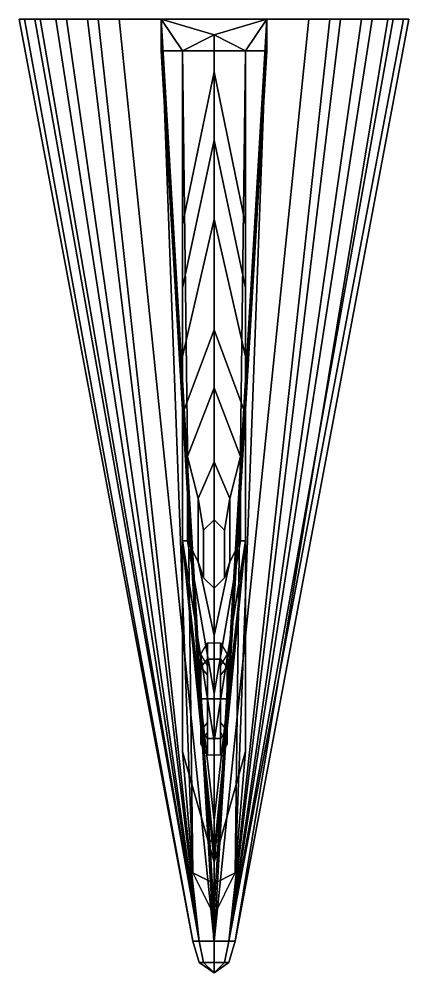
# Model space of a CAD drawing. Extents: x -0.67 to 0.67, y -4.18 to 4.18.
# Drawn here: x -0.37 to 0.37, y -4.18 to -2.37 of the extents above; entities that cross this region are included whole.
import ezdxf

# ---------------------------------------------------------------- set-up
doc = ezdxf.new("R2010")
doc.units = 0
doc.layers.get('0').update_dxf_attribs({"linetype": 'CONTINUOUS'})

msp = doc.modelspace()

# ---------------------------------------------------------------- linework, layer by layer
for points in [[(-0.3300000000000026, -2.370000000000002, 0.2799999999999994), (-0.3700000000000017, -2.370000000000002, 0.0999999999999997), (-0.04, -4.120000000000002, 0.04), (-0.0282842712474618, -4.120000000000002, 0.0682842712474616)], [(-0.3700000000000017, -2.37, -0.0499999999999998), (-0.3600000000000001, -2.37, -0.1299999999999999), (-0.0400000000000002, -4.12, 0.04), (-0.04, -4.12, 0.04)], [(-0.3700000000000017, -2.370000000000002, 0.0999999999999997), (-0.3700000000000017, -2.370000000000002, -0.0499999999999998), (-0.04, -4.120000000000002, 0.04)], [(-0.3600000000000001, -2.37, -0.1299999999999999), (-0.3400000000000006, -2.37, -0.2400000000000002), (-0.0282842712474618, -4.12, 0.0117157287525385), (-0.0400000000000002, -4.12, 0.04)], [(-0.3400000000000006, -2.37, -0.2400000000000002), (-0.3000000000000014, -2.37, -0.3100000000000005), (-0.0282842712474618, -4.12, 0.0117157287525385)], [(-0.2800000000000018, -2.370000000000002, 0.3699999999999992), (-0.3300000000000026, -2.370000000000002, 0.2799999999999994), (-0.0282842712474618, -4.120000000000002, 0.0682842712474616)], [(-0.3000000000000014, -2.37, -0.3100000000000005), (-0.2400000000000027, -2.37, -0.3300000000000001), (-0.0282842712474618, -4.12, 0.0117157287525385)], [(-0.2200000000000031, -2.370000000000002, 0.4100000000000002), (-0.2800000000000018, -2.370000000000002, 0.3699999999999992), (-0.0282842712474618, -4.120000000000002, 0.0682842712474616)], [(-0.2400000000000027, -2.370000000000002, -0.3300000000000001), (-0.1800000000000004, -2.370000000000002, -0.3399999999999999), (0, -4.120000000000002), (-0.0282842712474618, -4.120000000000002, 0.0117157287525385)], [(-0.1800000000000004, -2.370000000000002, 0.42), (-0.2200000000000031, -2.370000000000002, 0.4100000000000002), (-0.0282842712474618, -4.120000000000002, 0.0682842712474616), (0, -4.120000000000002, 0.0800000000000001)], [(-0.1800000000000004, -2.37, -0.3399999999999999), (-0.1000000000000021, -2.37, -0.3499999999999996), (0, -4.119999999999999)], [(-0.1000000000000021, -2.370000000000002, 0.4299999999999998), (-0.1800000000000004, -2.370000000000002, 0.42), (0, -4.120000000000002, 0.0800000000000001)], [(0, -2.400000000000002, 0.4300000000000015), (-0.1000000000000021, -2.370000000000002, 0.4299999999999998), (-0.1000000000000021, -2.370000000000002, 0.4299999999999998), (-0.0600000000000023, -2.430000000000001, 0.4300000000000015)], [(0, -2.4, 0.4300000000000029), (0.1000000000000007, -2.370000000000002, 0.4299999999999998), (0.1000000000000007, -2.370000000000002, 0.4299999999999998), (-0.1000000000000021, -2.370000000000002, 0.4299999999999998)], [(-0.0599999999999934, -2.430000000000006, 0.4300000000000002), (-0.1000000000000021, -2.370000000000002, 0.4299999999999998), (-0.1000000000000021, -2.370000000000002, 0.4299999999999998), (-0.04, -3.99, 0.1599999999999997)], [(-0.0399999999999911, -3.990000000000014, 0.1599999999999992), (-0.1000000000000021, -2.370000000000002, 0.4299999999999998), (-0.1000000000000021, -2.370000000000002, 0.4299999999999998), (0, -4.071335101679926, 0.0899027409372244)], [(-1.4e-15, -4.071335101679922, 0.0899027409372271), (-0.1000000000000021, -2.370000000000002, 0.4299999999999998), (-0.1000000000000021, -2.370000000000002, 0.4299999999999998), (0, -4.120000000000002, 0.0800000000000001)], [(-0.1, -2.429999999999999, -0.3800000000000003), (-0.0108571428571432, -3.930000000000001, -0.3800000000000003), (-0.0108571428571432, -3.930000000000001, -0.0379999999999998), (-0.1, -2.37, -0.3500000000000001)], [(0.1, -2.369999999999999, -0.3500000000000001), (0.1, -2.429999999999997, -0.3800000000000003), (-0.1, -2.429999999999997, -0.3800000000000003), (-0.1, -2.369999999999999, -0.3500000000000001)], [(0, -4.119999999999999), (0, -4.119999999999999), (0.1000000000000007, -2.37, -0.3499999999999996), (0.1799999999999989, -2.37, -0.3399999999999999)], [(0.0282842712474618, -4.120000000000002, 0.0117157287525385), (0, -4.120000000000002), (0.1799999999999989, -2.370000000000002, -0.3399999999999999), (0.2400000000000012, -2.370000000000002, -0.3300000000000001)], [(0, -4.120000000000002, 0.0800000000000001), (0.0282842712474618, -4.120000000000002, 0.0682842712474616), (0.2200000000000016, -2.370000000000002, 0.4100000000000002), (0.1799999999999989, -2.370000000000002, 0.42)], [(0, -4.120000000000002, 0.0800000000000001), (0, -4.120000000000002, 0.0800000000000001), (0.1799999999999989, -2.370000000000002, 0.42), (0.1000000000000007, -2.370000000000002, 0.4299999999999998)], [(0.0599999999999987, -2.430000000000001, 0.4300000000000029), (0.1000000000000007, -2.370000000000002, 0.4299999999999998), (0.1000000000000007, -2.370000000000002, 0.4299999999999998), (0, -2.400000000000002, 0.4300000000000029)], [(-1.3e-15, -4.071335101679926, 0.0899027409372266), (0.1000000000000007, -2.370000000000002, 0.4299999999999998), (0.1000000000000007, -2.370000000000002, 0.4299999999999998), (0.0399999999999908, -3.990000000000042, 0.1599999999999948)], [(1.4e-15, -4.119999999999999, 0.0800000000000023), (0.1000000000000007, -2.370000000000002, 0.4299999999999998), (0.1000000000000007, -2.370000000000002, 0.4299999999999998), (-1e-15, -4.071335101679919, 0.089902740937228)], [(0.0108571428571429, -3.930000000000001, -0.0379999999999998), (0.0108571428571429, -3.930000000000001, -0.3800000000000003), (0.1, -2.429999999999999, -0.3800000000000003), (0.1, -2.37, -0.3500000000000001)], [(0.0282842712474618, -4.12, 0.0117157287525385), (0.0282842712474612, -4.120000000000004, 0.0117157287525389), (0.2400000000000012, -2.37, -0.3300000000000001), (0.2999999999999999, -2.37, -0.3100000000000005)], [(0.0282842712474618, -4.12, 0.0117157287525385), (0.0282842712474618, -4.12, 0.0117157287525385), (0.2999999999999999, -2.37, -0.3100000000000005), (0.3399999999999991, -2.37, -0.2400000000000002)], [(0.0282842712474618, -4.12, 0.0117157287525385), (0.0282842712474618, -4.12, 0.0117157287525385), (0.3399999999999991, -2.37, -0.2400000000000002), (0.3599999999999986, -2.37, -0.1299999999999999)], [(0.04, -4.12, 0.04), (0.0282842712474618, -4.12, 0.0117157287525385), (0.3599999999999986, -2.37, -0.1299999999999999), (0.3700000000000002, -2.37, -0.0499999999999998)], [(0.0282842712474618, -4.120000000000002, 0.0682842712474616), (0.0400000000000004, -4.119999999999999, 0.04), (0.330000000000001, -2.370000000000002, 0.2799999999999994), (0.2800000000000003, -2.370000000000002, 0.3699999999999992)], [(0.0282842712474618, -4.120000000000002, 0.0682842712474616), (0.0282842712474618, -4.120000000000002, 0.0682842712474616), (0.2800000000000003, -2.370000000000002, 0.3699999999999992), (0.2200000000000016, -2.370000000000002, 0.4100000000000002)], [(0.0400000000000002, -4.120000000000002, 0.04), (0.04, -4.120000000000002, 0.04), (0.3700000000000002, -2.370000000000002, -0.0499999999999998), (0.3700000000000002, -2.370000000000002, 0.0999999999999997)], [(0.0400000000000004, -4.119999999999999, 0.04), (0.0400000000000002, -4.120000000000002, 0.04), (0.3700000000000002, -2.370000000000002, 0.0999999999999997), (0.330000000000001, -2.370000000000002, 0.2799999999999994)], [(0.04, -3.99, 0.1599999999999997), (0.1000000000000007, -2.370000000000002, 0.4299999999999998), (0.1000000000000007, -2.370000000000002, 0.4299999999999998), (0.0599999999999895, -2.430000000000035, 0.429999999999998)], [(0, -2.47, 0.4800000000000022), (0, -2.4, 0.4300000000000015), (-0.0600000000000023, -2.430000000000001, 0.4300000000000015), (-0.0600000000000023, -2.760000000000001, 0.4800000000000022)], [(0.0599999999999987, -2.760000000000001, 0.4800000000000022), (0.0599999999999987, -2.430000000000001, 0.4300000000000015), (0, -2.4, 0.4300000000000015), (0, -2.47, 0.4800000000000022)], [(0.1, -2.429999999999999, -0.3800000000000003), (0.0108571428571429, -3.930000000000001, -0.3800000000000003), (-0.0108571428571432, -3.930000000000001, -0.3800000000000003), (-0.1, -2.429999999999999, -0.3800000000000003)], [(-0.0600000000000023, -2.430000000000001, 0.4300000000000015), (-0.0600000000000023, -3.360000000000001, 0.4300000000000015), (-0.0600000000000023, -3.360000000000001, 0.4800000000000022), (-0.0600000000000023, -2.760000000000001, 0.4800000000000022)], [(-0.0600000000000023, -2.430000000000001, 0.4300000000000015), (-0.0600000000000023, -3.759999999999999, 0.25), (-0.0600000000000023, -3.360000000000001, 0.4300000000000015), (-0.0600000000000023, -2.430000000000001, 0.4300000000000015)], [(-0.0600000000000023, -2.430000000000001, 0.4300000000000015), (-0.04, -3.99, 0.1599999999999997), (-0.04, -3.99, 0.1599999999999997), (-0.0600000000000023, -3.759999999999999, 0.25)], [(0.0599999999999987, -3.759999999999999, 0.25), (0.04, -3.99, 0.1599999999999997), (0.0599999999999987, -2.430000000000001, 0.4300000000000015)], [(0.0599999999999987, -3.360000000000001, 0.4800000000000022), (0.0599999999999987, -3.360000000000001, 0.4300000000000015), (0.0599999999999987, -2.430000000000001, 0.4300000000000015), (0.0599999999999987, -2.760000000000001, 0.4800000000000022)], [(0.0599999999999987, -3.360000000000001, 0.4300000000000015), (0.0599999999999987, -3.759999999999999, 0.25), (0.0599999999999987, -2.430000000000001, 0.4300000000000015)], [(0, -2.599999999999999, 0.7700000000000014), (0, -2.47, 0.4800000000000022), (-0.0600000000000023, -2.760000000000001, 0.4800000000000022), (-0.0600000000000023, -2.88, 0.7700000000000014)], [(0.0599999999999987, -2.88, 0.7700000000000014), (0.0599999999999987, -2.760000000000001, 0.4800000000000022), (0, -2.47, 0.4800000000000022), (0, -2.599999999999999, 0.7700000000000014)], [(0, -2.75, 1.06), (0, -2.599999999999999, 0.7700000000000014), (-0.0600000000000023, -2.88, 0.7700000000000014), (-0.0600000000000023, -3.009999999999999, 1.06)], [(0.0599999999999987, -3.009999999999999, 1.06), (0.0599999999999987, -2.88, 0.7700000000000014), (0, -2.599999999999999, 0.7700000000000014), (0, -2.75, 1.06)], [(0, -2.959999999999999, 1.350000000000001), (0, -2.75, 1.06), (-0.0600000000000023, -3.009999999999999, 1.06), (-0.0600000000000023, -3.12, 1.350000000000001)], [(0.0599999999999987, -3.12, 1.350000000000001), (0.0599999999999987, -3.009999999999999, 1.06), (0, -2.75, 1.06), (0, -2.959999999999999, 1.350000000000001)], [(-0.0600000000000023, -2.760000000000001, 0.4800000000000022), (-0.0600000000000023, -3.360000000000001, 0.4800000000000022), (-0.0600000000000023, -3.360000000000001, 0.7700000000000014), (-0.0600000000000023, -2.88, 0.7700000000000014)], [(0.0599999999999987, -3.360000000000001, 0.7700000000000014), (0.0599999999999987, -3.360000000000001, 0.4800000000000022), (0.0599999999999987, -2.760000000000001, 0.4800000000000022), (0.0599999999999987, -2.88, 0.7700000000000014)], [(-0.0600000000000023, -2.88, 0.7700000000000014), (-0.0600000000000023, -3.360000000000001, 0.7700000000000014), (-0.0600000000000023, -3.360000000000001, 1.06), (-0.0600000000000023, -3.009999999999999, 1.06)], [(0.0599999999999987, -3.360000000000001, 1.06), (0.0599999999999987, -3.360000000000001, 0.7700000000000014), (0.0599999999999987, -2.88, 0.7700000000000014), (0.0599999999999987, -3.009999999999999, 1.06)], [(0, -3.069999999999998, 1.450000000000001), (0, -2.959999999999999, 1.350000000000001), (-0.0600000000000023, -3.12, 1.350000000000001), (-0.0500000000000007, -3.200000000000001, 1.450000000000001)], [(0.0500000000000007, -3.200000000000001, 1.450000000000001), (0.0599999999999987, -3.12, 1.350000000000001), (0, -2.959999999999999, 1.350000000000001), (0, -3.069999999999998, 1.450000000000001)], [(-0.0600000000000023, -3.009999999999999, 1.06), (-0.0600000000000023, -3.360000000000001, 1.06), (-0.0600000000000023, -3.360000000000001, 1.350000000000001), (-0.0600000000000023, -3.12, 1.350000000000001)], [(0.0599999999999987, -3.360000000000001, 1.350000000000001), (0.0599999999999987, -3.360000000000001, 1.06), (0.0599999999999987, -3.009999999999999, 1.06), (0.0599999999999987, -3.12, 1.350000000000001)], [(0, -3.209999999999999, 1.530000000000001), (0, -3.069999999999998, 1.450000000000001), (-0.0500000000000007, -3.200000000000001, 1.450000000000001), (-0.0300000000000011, -3.280000000000001, 1.530000000000001)], [(0.0299999999999994, -3.280000000000001, 1.530000000000001), (0.0500000000000007, -3.200000000000001, 1.450000000000001), (0, -3.069999999999998, 1.450000000000001), (0, -3.209999999999999, 1.530000000000001)], [(-0.0600000000000023, -3.12, 1.350000000000001), (-0.0600000000000023, -3.360000000000001, 1.350000000000001), (-0.0500000000000007, -3.360000000000001, 1.450000000000001), (-0.0500000000000007, -3.200000000000001, 1.450000000000001)], [(0.0500000000000007, -3.360000000000001, 1.450000000000001), (0.0599999999999987, -3.360000000000001, 1.350000000000001), (0.0599999999999987, -3.12, 1.350000000000001), (0.0500000000000007, -3.200000000000001, 1.450000000000001)], [(-0.0500000000000007, -3.200000000000001, 1.450000000000001), (-0.0500000000000007, -3.360000000000001, 1.450000000000001), (-0.0300000000000011, -3.4, 1.530000000000001), (-0.0300000000000011, -3.280000000000001, 1.530000000000001)], [(0.0299999999999994, -3.4, 1.530000000000001), (0.0500000000000007, -3.360000000000001, 1.450000000000001), (0.0500000000000007, -3.200000000000001, 1.450000000000001), (0.0299999999999994, -3.280000000000001, 1.530000000000001)], [(0, -3.319999999999998, 1.56), (0, -3.209999999999999, 1.530000000000001), (-0.0300000000000011, -3.280000000000001, 1.530000000000001), (-0.0199999999999996, -3.340000000000001, 1.55)], [(0.0199999999999996, -3.340000000000001, 1.55), (0.0299999999999994, -3.280000000000001, 1.530000000000001), (0, -3.209999999999999, 1.530000000000001), (0, -3.319999999999998, 1.56)], [(-0.0300000000000011, -3.280000000000001, 1.530000000000001), (-0.0300000000000011, -3.4, 1.530000000000001), (-0.0199999999999996, -3.430000000000001, 1.55), (-0.0199999999999996, -3.340000000000001, 1.55)], [(0.0199999999999996, -3.430000000000001, 1.55), (0.0299999999999994, -3.4, 1.530000000000001), (0.0299999999999994, -3.280000000000001, 1.530000000000001), (0.0199999999999996, -3.340000000000001, 1.55)], [(-0.0199999999999996, -3.340000000000001, 1.55), (-0.0199999999999996, -3.430000000000001, 1.55), (0, -3.450000000000001, 1.56), (0, -3.319999999999998, 1.56)], [(0, -3.319999999999998, 1.56), (0, -3.450000000000001, 1.56), (0.0199999999999996, -3.430000000000001, 1.55), (0.0199999999999996, -3.340000000000001, 1.55)], [(-0.0500000000000007, -3.360000000000001, 1.450000000000001), (-0.0600000000000023, -3.360000000000001, 1.350000000000001), (0, -3.74, 1.350000000000001), (0, -3.65, 1.450000000000001)], [(-0.0600000000000023, -3.360000000000001, 1.350000000000001), (-0.0600000000000023, -3.360000000000001, 1.06), (0, -3.889999999999998, 1.06), (0, -3.74, 1.350000000000001)], [(-0.0600000000000023, -3.360000000000001, 0.4800000000000022), (-0.0600000000000023, -3.360000000000001, 0.4300000000000015), (0, -3.97, 0.4300000000000015), (0, -3.97, 0.4800000000000022)], [(-0.0600000000000023, -3.360000000000001, 0.7700000000000014), (-0.0600000000000023, -3.360000000000001, 0.4800000000000022), (0, -3.97, 0.4800000000000022), (0, -3.950000000000001, 0.7700000000000014)], [(-0.0600000000000023, -3.360000000000001, 1.06), (-0.0600000000000023, -3.360000000000001, 0.7700000000000014), (0, -3.950000000000001, 0.7700000000000014), (0, -3.889999999999998, 1.06)], [(-0.0600000000000023, -3.360000000000001, 0.4300000000000015), (-0.0600000000000023, -3.759999999999999, 0.25), (0, -3.97, 0.25), (0, -3.97, 0.4300000000000015)], [(-0.0300000000000011, -3.4, 1.530000000000001), (-0.0500000000000007, -3.360000000000001, 1.450000000000001), (0, -3.65, 1.450000000000001), (0, -3.54, 1.530000000000001)], [(0, -3.97, 0.4800000000000022), (0, -3.97, 0.4300000000000015), (0.0599999999999987, -3.360000000000001, 0.4300000000000015), (0.0599999999999987, -3.360000000000001, 0.4800000000000022)], [(0, -3.950000000000001, 0.7700000000000014), (0, -3.97, 0.4800000000000022), (0.0599999999999987, -3.360000000000001, 0.4800000000000022), (0.0599999999999987, -3.360000000000001, 0.7700000000000014)], [(0, -3.889999999999998, 1.06), (0, -3.950000000000001, 0.7700000000000014), (0.0599999999999987, -3.360000000000001, 0.7700000000000014), (0.0599999999999987, -3.360000000000001, 1.06)], [(0, -3.74, 1.350000000000001), (0, -3.889999999999998, 1.06), (0.0599999999999987, -3.360000000000001, 1.06), (0.0599999999999987, -3.360000000000001, 1.350000000000001)], [(0, -3.65, 1.450000000000001), (0, -3.74, 1.350000000000001), (0.0599999999999987, -3.360000000000001, 1.350000000000001), (0.0500000000000007, -3.360000000000001, 1.450000000000001)], [(0, -3.54, 1.530000000000001), (0, -3.65, 1.450000000000001), (0.0500000000000007, -3.360000000000001, 1.450000000000001), (0.0299999999999994, -3.4, 1.530000000000001)], [(0, -3.97, 0.4300000000000015), (0, -3.97, 0.25), (0.0599999999999987, -3.759999999999999, 0.25), (0.0599999999999987, -3.360000000000001, 0.4300000000000015)], [(-0.0199999999999996, -3.430000000000001, 1.55), (-0.0300000000000011, -3.4, 1.530000000000001), (0, -3.54, 1.530000000000001), (0, -3.450000000000001, 1.56)], [(0, -3.450000000000001, 1.56), (0, -3.54, 1.530000000000001), (0.0299999999999994, -3.4, 1.530000000000001), (0.0199999999999996, -3.430000000000001, 1.55)], [(-0.0125, -3.584586612706749, -0.4554133872932527), (-0.0249999999999999, -3.599895923599143, -0.440104076400858), (-0.0250000000000001, -3.575000000000001, -0.3799999999999999), (-0.0125, -3.55334936490539, -0.3799999999999999)], [(0.0125000000000002, -3.584586612706749, -0.4554133872932527), (-0.0125, -3.584586612706749, -0.4554133872932527), (-0.0125, -3.55334936490539, -0.3799999999999999), (0.0125000000000002, -3.55334936490539, -0.3799999999999999)], [(0.0249999999999999, -3.599895923599143, -0.440104076400858), (0.0125000000000002, -3.584586612706749, -0.4554133872932527), (0.0125000000000002, -3.55334936490539, -0.3799999999999999), (0.0249999999999999, -3.575000000000001, -0.3799999999999999)], [(-0.0249999999999999, -3.599895923599143, -0.440104076400858), (-0.0125, -3.615205234491538, -0.4247947655084632), (-0.0125, -3.596650635094611, -0.3799999999999999), (-0.0250000000000001, -3.575000000000001, -0.3799999999999999)], [(0.0125000000000002, -3.615205234491538, -0.4247947655084632), (0.0249999999999999, -3.599895923599143, -0.440104076400858), (0.0249999999999999, -3.575000000000001, -0.3799999999999999), (0.0124999999999997, -3.596650635094611, -0.3799999999999999)], [(-0.0125000000000002, -3.660000000000001, -0.4866506350946107), (-0.0250000000000001, -3.660000000000001, -0.4649999999999999), (-0.0249999999999999, -3.599895923599143, -0.440104076400858), (-0.0125, -3.584586612706749, -0.4554133872932527)], [(-0.0250000000000001, -3.660000000000001, -0.4649999999999999), (-0.0125000000000002, -3.660000000000001, -0.443349364905389), (-0.0125, -3.615205234491538, -0.4247947655084632), (-0.0249999999999999, -3.599895923599143, -0.440104076400858)], [(0.0124999999999997, -3.660000000000001, -0.4866506350946107), (-0.0125000000000002, -3.660000000000001, -0.4866506350946107), (-0.0125, -3.584586612706749, -0.4554133872932527), (0.0125000000000002, -3.584586612706749, -0.4554133872932527)], [(-0.0125, -3.615205234491538, -0.4247947655084632), (-0.0125000000000002, -3.704794765508463, -0.4247947655084623), (-0.0125, -3.723349364905391, -0.3799999999999999), (-0.0125, -3.596650635094611, -0.3799999999999999)], [(0.0249999999999999, -3.660000000000001, -0.4649999999999999), (0.0124999999999997, -3.660000000000001, -0.4866506350946107), (0.0125000000000002, -3.584586612706749, -0.4554133872932527), (0.0249999999999999, -3.599895923599143, -0.440104076400858)], [(0.0125000000000002, -3.723349364905391, -0.3799999999999999), (0.0124999999999997, -3.615205234491538, -0.4247947655084632), (0.0124999999999997, -3.596650635094611, -0.3799999999999999), (0.0125000000000002, -3.723349364905391, -0.3799999999999999)], [(0.0124999999999997, -3.660000000000001, -0.443349364905389), (0.0249999999999999, -3.660000000000001, -0.4649999999999999), (0.0249999999999999, -3.599895923599143, -0.440104076400858), (0.0125000000000002, -3.615205234491538, -0.4247947655084632)], [(-0.0125000000000002, -3.704794765508463, -0.4247947655084623), (-0.0125000000000002, -3.704794765508463, -0.4247947655084623), (-0.0125, -3.615205234491538, -0.4247947655084632), (-0.0125000000000002, -3.660000000000001, -0.443349364905389)], [(0.0125000000000002, -3.615205234491538, -0.4247947655084632), (0.0125000000000002, -3.723349364905391, -0.3799999999999999), (0.0124999999999997, -3.704794765508463, -0.4247947655084623), (0.0124999999999997, -3.660000000000001, -0.443349364905389)], [(-0.0250000000000001, -3.720104076400858, -0.4401040764008571), (-0.0125000000000002, -3.704794765508463, -0.4247947655084623), (-0.0125000000000002, -3.660000000000001, -0.443349364905389), (-0.0250000000000001, -3.660000000000001, -0.4649999999999999)], [(-0.0125000000000002, -3.735413387293252, -0.4554133872932518), (-0.0250000000000001, -3.720104076400858, -0.4401040764008571), (-0.0250000000000001, -3.660000000000001, -0.4649999999999999), (-0.0125000000000002, -3.660000000000001, -0.4866506350946107)], [(0.0124999999999997, -3.735413387293252, -0.4554133872932518), (-0.0125000000000002, -3.735413387293252, -0.4554133872932518), (-0.0125000000000002, -3.660000000000001, -0.4866506350946107), (0.0124999999999997, -3.660000000000001, -0.4866506350946107)], [(0.0124999999999997, -3.704794765508463, -0.4247947655084623), (0.0249999999999999, -3.720104076400858, -0.4401040764008571), (0.0249999999999999, -3.660000000000001, -0.4649999999999999), (0.0124999999999997, -3.660000000000001, -0.443349364905389)], [(0.0249999999999999, -3.720104076400858, -0.4401040764008571), (0.0124999999999997, -3.735413387293252, -0.4554133872932518), (0.0124999999999997, -3.660000000000001, -0.4866506350946107), (0.0249999999999999, -3.660000000000001, -0.4649999999999999)], [(-0.0249999999999999, -3.745000000000002, -0.3799999999999999), (-0.0125, -3.723349364905391, -0.3799999999999999), (-0.0125000000000002, -3.704794765508463, -0.4247947655084623), (-0.0250000000000001, -3.720104076400858, -0.4401040764008571)], [(0.0125000000000002, -3.723349364905391, -0.3799999999999999), (0.0249999999999999, -3.745000000000002, -0.3799999999999999), (0.0249999999999999, -3.720104076400858, -0.4401040764008571), (0.0124999999999997, -3.704794765508463, -0.4247947655084623)], [(-0.0125, -3.766650635094613, -0.3799999999999999), (-0.0249999999999999, -3.745000000000002, -0.3799999999999999), (-0.0250000000000001, -3.720104076400858, -0.4401040764008571), (-0.0125000000000002, -3.735413387293252, -0.4554133872932518)], [(0.0249999999999999, -3.745000000000002, -0.3799999999999999), (0.0125000000000002, -3.766650635094613, -0.3799999999999999), (0.0124999999999997, -3.735413387293252, -0.4554133872932518), (0.0249999999999999, -3.720104076400858, -0.4401040764008571)], [(0.0125000000000002, -3.766650635094613, -0.3799999999999999), (-0.0125, -3.766650635094613, -0.3799999999999999), (-0.0125000000000002, -3.735413387293252, -0.4554133872932518), (0.0124999999999997, -3.735413387293252, -0.4554133872932518)], [(-0.0600000000000023, -3.759999999999999, 0.25), (-0.04, -3.99, 0.1599999999999997), (0, -4.009999999999999, 0.1599999999999997), (0, -3.97, 0.25)], [(0, -3.97, 0.25), (0, -4.009999999999999, 0.1599999999999997), (0.04, -3.99, 0.1599999999999997), (0.0599999999999987, -3.759999999999999, 0.25)], [(-0.0108571428571432, -3.930000000000001, -0.0379999999999998), (-0.0108571428571432, -3.930000000000001, -0.3800000000000003), (0.0108571428571429, -3.930000000000001, -0.3800000000000003), (0.0108571428571429, -3.930000000000001, -0.0379999999999998)], [(-6e-15, -4.119999999999942), (-0.0108571428571431, -3.930000000000001, -0.0379999999999998), (0.010857142857143, -3.930000000000001, -0.0379999999999998), (-6e-15, -4.119999999999942)], [(-0.04, -3.99, 0.1599999999999997), (0, -4.071335101679926, 0.0899027409372244), (0, -4.071335101679926, 0.0899027409372244), (0, -4.009999999999999, 0.1599999999999997)], [(0, -4.009999999999999, 0.1599999999999997), (0, -4.071335101679926, 0.0899027409372244), (0, -4.071335101679926, 0.0899027409372244), (0.04, -3.99, 0.1599999999999997)], [(-0.0282842712474619, -4.16, 0.04), (-0.04, -4.12, 0.04), (-0.0282842712474618, -4.12, 0.0117157287525385), (-0.02, -4.16, 0.02)], [(-0.02, -4.160000000000001, 0.0600000000000001), (-0.0282842712474618, -4.120000000000002, 0.0682842712474616), (-0.04, -4.120000000000002, 0.04), (-0.0282842712474619, -4.160000000000001, 0.04)], [(-0.02, -4.16, 0.02), (-0.0282842712474618, -4.12, 0.0117157287525385), (0, -4.12), (0, -4.16, 0.0117157287525385)], [(0, -4.160000000000001, 0.0682842712474621), (0, -4.120000000000002, 0.0800000000000001), (-0.0282842712474618, -4.120000000000002, 0.0682842712474616), (-0.02, -4.160000000000001, 0.0600000000000001)], [(0, -4.16, 0.0117157287525385), (0, -4.12), (0.0282842712474618, -4.12, 0.0117157287525385), (0.02, -4.16, 0.02)], [(0.02, -4.160000000000001, 0.0600000000000001), (0.0282842712474618, -4.120000000000002, 0.0682842712474616), (0, -4.120000000000002, 0.0800000000000001), (0, -4.160000000000001, 0.0682842712474621)], [(0.02, -4.16, 0.02), (0.0282842712474618, -4.12, 0.0117157287525385), (0.04, -4.12, 0.04), (0.0282842712474619, -4.16, 0.04)], [(0.0282842712474619, -4.160000000000001, 0.04), (0.04, -4.120000000000002, 0.04), (0.0282842712474618, -4.120000000000002, 0.0682842712474616), (0.02, -4.160000000000001, 0.0600000000000001)], [(0, -4.179999999999999, 0.04), (-0.0282842712474619, -4.16, 0.04), (-0.02, -4.16, 0.02), (0, -4.179999999999999, 0.04)], [(0, -4.180000000000001, 0.04), (-0.02, -4.160000000000001, 0.0600000000000001), (-0.0282842712474619, -4.160000000000001, 0.04), (0, -4.180000000000001, 0.04)], [(0, -4.179999999999999, 0.04), (-0.02, -4.16, 0.02), (0, -4.16, 0.0117157287525385), (0, -4.179999999999999, 0.04)], [(0, -4.180000000000001, 0.04), (0, -4.160000000000001, 0.0682842712474621), (-0.02, -4.160000000000001, 0.0600000000000001), (0, -4.180000000000001, 0.04)], [(0, -4.179999999999999, 0.04), (0, -4.16, 0.0117157287525385), (0.02, -4.16, 0.02), (0, -4.179999999999999, 0.04)], [(0, -4.179999999999999, 0.04), (0.02, -4.16, 0.02), (0.0282842712474619, -4.16, 0.04), (0, -4.179999999999999, 0.04)], [(0, -4.180000000000001, 0.04), (0.0282842712474619, -4.160000000000001, 0.04), (0.02, -4.160000000000001, 0.0600000000000001), (0, -4.180000000000001, 0.04)], [(0, -4.180000000000001, 0.04), (0.02, -4.160000000000001, 0.0600000000000001), (0, -4.160000000000001, 0.0682842712474621), (0, -4.180000000000001, 0.04)]]:
    msp.add_3dface(points)

doc.saveas('drawing.dxf')
